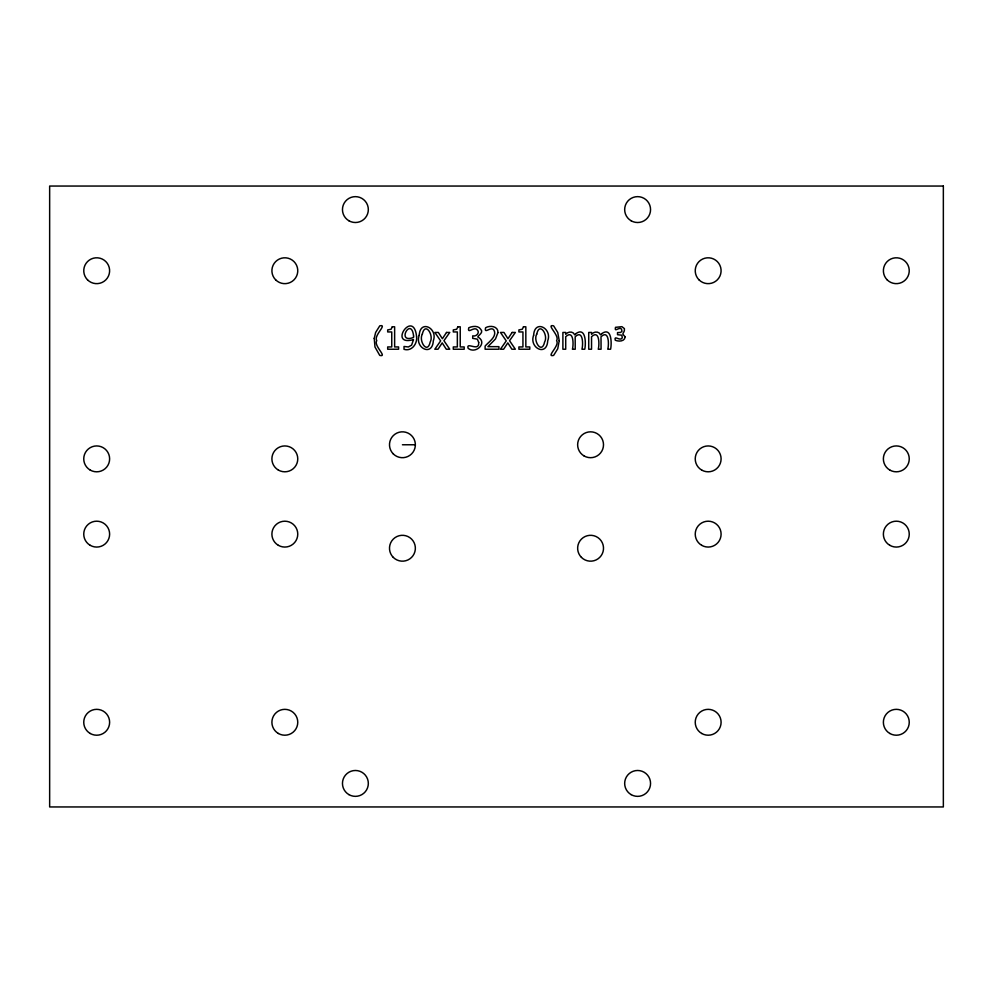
<?xml version="1.0" encoding="UTF-8"?>
<svg xmlns="http://www.w3.org/2000/svg" width="993" height="993" viewBox="0 0 993 993"><rect width="100%" height="100%" fill="white"/><g stroke="black" fill="none" stroke-linecap="round" stroke-linejoin="round"><path stroke-width="1.49" d="M402.426 444.765L415.359 444.765M413.584 336.056L413.522 337.459C395.686 344.149 411.313 315.712 413.584 336.056M419.232 335.237C414.391 347.86 432.427 357.058 433.308 340.847C438.124 328.261 420.113 319.038 419.232 335.237M533.638 335.237C528.797 347.86 546.833 357.058 547.714 340.847C552.53 328.261 534.519 319.038 533.638 335.237M374.237 338.39L374.982 347.016L379.748 355.407C388.114 357.406 373.207 345.626 376.781 340.636C373.231 335.646 388.102 323.842 379.748 325.853L375.627 332.481L374.237 338.39M559.233 340.636L557.743 348.791L553.622 355.407C545.269 357.418 560.151 345.614 556.589 340.636C560.164 335.646 545.256 323.855 553.622 325.853L557.731 332.456L559.233 340.636M422.335 334.132C418.413 340.81 427.4 354.886 430.192 342.039C434.164 335.286 425.078 321.149 422.335 334.132M536.741 334.132C532.819 340.81 541.806 354.886 544.598 342.039C548.57 335.286 539.484 321.149 536.741 334.132M416.601 336.701C417.482 343.777 411.685 351.708 404.027 349.337L404.027 346.47L408.371 346.954L411.599 345.142L413.51 339.594C387.332 346.917 413.622 307.892 416.601 336.701M478.688 342.374C479.482 352.49 465.754 341.133 468.137 348.307C475.448 354.439 487.489 343.28 478.676 337.483C475.051 336.813 484.584 333.238 480.798 329.403C478.378 325.282 472.469 326.076 468.758 327.777C467.058 334.715 474.033 326.163 477.087 329.688C480.339 332.506 476.305 336.987 472.705 335.857L472.705 338.352L477.348 339.147L478.688 342.374M625.081 336.788C624.957 341.542 618.577 341.778 615.275 340.214C613.748 334.405 620.302 341.902 622.288 337.769L621.841 335.212L617.522 334.691L617.522 332.593L620.563 332.456L621.966 331.352L621.519 329.031C619.148 326.436 614.084 333.015 615.499 327.33L621.928 326.672L624.423 328.621C624.87 334.231 620.389 331.91 625.081 336.788M497.977 332.556L495.495 338.961L487.923 346.656L498.92 346.656L498.92 349.226L485.118 349.226L485.118 346.085C488.767 341.778 497.592 336.416 493.819 329.899C490.914 325.952 483.814 334.778 485.577 327.752C489.971 325.108 498.238 326.101 497.977 332.556M392.297 326.784L391.081 329.254L387.692 329.912L387.692 331.947L391.751 331.947L391.751 346.942L387.692 346.942L387.692 349.226L398.59 349.226L398.59 346.942L394.631 346.942L394.631 326.784L392.297 326.784M457.897 326.784L456.681 329.254L453.292 329.912L453.292 331.947L457.339 331.947L457.339 346.942L453.292 346.942L453.292 349.226L464.19 349.226L464.19 346.942L460.231 346.942L460.231 326.784L457.897 326.784M523.497 326.784L522.281 329.254L518.892 329.912L518.892 331.947L522.939 331.947L522.939 346.942L518.892 346.942L518.892 349.226L529.79 349.226L529.79 346.942L525.831 346.942L525.831 326.784L523.497 326.784M446.527 332.444L442.381 338.725L438.347 332.444L434.872 332.444L440.644 340.897L434.822 349.226L438.012 349.226L442.208 342.883L446.279 349.226L449.742 349.226L443.945 340.711L449.742 332.444L446.527 332.444M512.127 332.444L507.982 338.725L503.947 332.444L500.472 332.444L506.244 340.897L500.422 349.226L503.612 349.226L507.808 342.883L511.879 349.226L515.342 349.226L509.546 340.711L515.342 332.444L512.127 332.444M575.952 333.623L574.699 334.877C573.321 331.004 567.897 331.377 565.712 334.306L565.712 332.444L562.894 332.444L562.894 349.226L565.712 349.226L565.712 336.701C573.793 329.229 573.656 344.906 572.415 349.226L575.232 349.226L575.17 336.739C583.263 329.167 583.226 344.856 581.935 349.226L584.753 349.226C585.944 344.161 586.143 326.337 575.952 333.623M601.783 333.623L600.529 334.877C599.151 331.004 593.727 331.377 591.543 334.306L591.543 332.444L588.725 332.444L588.725 349.226L591.543 349.226L591.543 336.701C599.623 329.229 599.487 344.906 598.245 349.226L601.063 349.226L601.013 336.739C609.094 329.167 609.057 344.856 607.766 349.226L610.583 349.226C611.775 344.161 611.973 326.337 601.783 333.623M943.35 186.051L49.65 186.051L49.65 806.949L943.35 806.949L943.35 186.051M393.278 453.9A12.934 12.934 0 0 0 414.925 448.104A12.934 12.934 0 0 0 399.074 432.265A12.934 12.934 0 0 0 393.278 453.9M581.426 557.383A12.934 12.934 0 0 0 603.074 551.587A12.934 12.934 0 0 0 587.223 535.748A12.934 12.934 0 0 0 581.426 557.383M584.107 455.961A12.934 12.934 0 0 0 603.508 444.765A12.934 12.934 0 0 0 584.107 433.556A12.934 12.934 0 0 0 584.107 455.961M393.278 557.383A12.934 12.934 0 0 0 414.925 551.587A12.934 12.934 0 0 0 399.074 535.748A12.934 12.934 0 0 0 393.278 557.383M889.84 470.074A12.934 12.934 0 0 0 909.253 458.865A12.934 12.934 0 0 0 889.84 447.669A12.934 12.934 0 0 0 889.84 470.074M87.545 279.865A12.934 12.934 0 0 0 109.18 274.068A12.934 12.934 0 0 0 93.342 258.23A12.934 12.934 0 0 0 87.545 279.865M701.703 470.074A12.934 12.934 0 0 0 721.104 458.865A12.934 12.934 0 0 0 701.703 447.669A12.934 12.934 0 0 0 701.703 470.074M90.214 470.074A12.934 12.934 0 0 0 109.627 458.865A12.934 12.934 0 0 0 90.214 447.669A12.934 12.934 0 0 0 90.214 470.074M275.682 279.865A12.934 12.934 0 0 0 297.329 274.068A12.934 12.934 0 0 0 281.491 258.23A12.934 12.934 0 0 0 275.682 279.865M699.022 279.865A12.934 12.934 0 0 0 720.657 274.068A12.934 12.934 0 0 0 704.819 258.23A12.934 12.934 0 0 0 699.022 279.865M278.363 470.074A12.934 12.934 0 0 0 297.763 458.865A12.934 12.934 0 0 0 278.363 447.669A12.934 12.934 0 0 0 278.363 470.074M887.171 279.865A12.934 12.934 0 0 0 908.806 274.068A12.934 12.934 0 0 0 892.968 258.23A12.934 12.934 0 0 0 887.171 279.865M701.703 545.331A12.934 12.934 0 0 0 721.104 534.135A12.934 12.934 0 0 0 701.703 522.926A12.934 12.934 0 0 0 701.703 545.331M889.84 545.331A12.934 12.934 0 0 0 909.253 534.135A12.934 12.934 0 0 0 889.84 522.926A12.934 12.934 0 0 0 889.84 545.331M701.703 733.479A12.934 12.934 0 0 0 721.104 722.271A12.934 12.934 0 0 0 701.703 711.075A12.934 12.934 0 0 0 701.703 733.479M889.84 733.479A12.934 12.934 0 0 0 909.253 722.271A12.934 12.934 0 0 0 889.84 711.075A12.934 12.934 0 0 0 889.84 733.479M278.363 733.479A12.934 12.934 0 0 0 297.763 722.271A12.934 12.934 0 0 0 278.363 711.075A12.934 12.934 0 0 0 278.363 733.479M278.363 545.331A12.934 12.934 0 0 0 297.763 534.135A12.934 12.934 0 0 0 278.363 522.926A12.934 12.934 0 0 0 278.363 545.331M90.214 733.479A12.934 12.934 0 0 0 109.627 722.271A12.934 12.934 0 0 0 90.214 711.075A12.934 12.934 0 0 0 90.214 733.479M90.214 545.331A12.934 12.934 0 0 0 109.627 534.135A12.934 12.934 0 0 0 90.214 522.926A12.934 12.934 0 0 0 90.214 545.331M348.928 220.781A12.934 12.934 0 0 0 368.329 209.573A12.934 12.934 0 0 0 348.928 198.377A12.934 12.934 0 0 0 348.928 220.781M631.138 220.781A12.934 12.934 0 0 0 650.552 209.573A12.934 12.934 0 0 0 631.138 198.377A12.934 12.934 0 0 0 631.138 220.781M631.138 794.623A12.934 12.934 0 0 0 650.552 783.427A12.934 12.934 0 0 0 631.138 772.219A12.934 12.934 0 0 0 631.138 794.623M348.928 794.623A12.934 12.934 0 0 0 368.329 783.427A12.934 12.934 0 0 0 348.928 772.219A12.934 12.934 0 0 0 348.928 794.623"/></g></svg>
